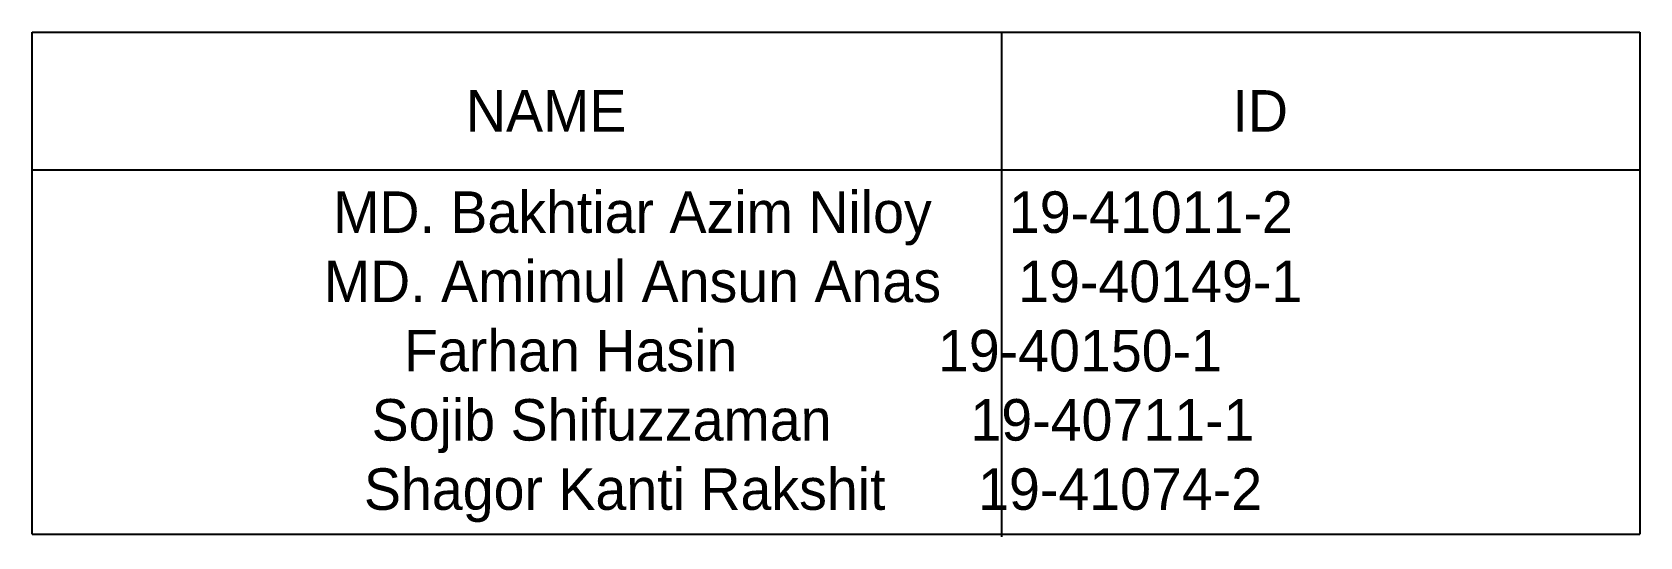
# Model space of a CAD drawing. Header units: inches. Extents: x 239 to 2171, y -819 to 213.
# Drawn here: x 238.8 to 625.9, y 91.4 to 212.9 of the extents above; entities that cross this region are included whole.
import ezdxf

# ---------------------------------------------------------------- set-up
doc = ezdxf.new("R2010")
doc.units = ezdxf.units.IN
doc.header["$MEASUREMENT"] = 0

msp = doc.modelspace()

# ---------------------------------------------------------------- linework, layer by layer
for p, q in [((238.78, 212.87), (625.94, 212.87)), ((238.78, 91.99), (238.78, 212.87)), ((472.25, 212.87), (472.25, 91.36)), ((625.94, 212.87), (625.94, 91.99)), ((238.78, 179.72), (625.94, 179.72)), ((238.78, 91.99), (625.94, 91.99))]:
    msp.add_line(p, q)

# ---------------------------------------------------------------- texts
at = {"char_height": 10}
for s, insert, width, attachment_point in [('NAME', (343.24, 198.91), 52.9932, 1), ('ID', (527.84, 198.91), 52.9932, 1), ('MD. Bakhtiar Azim Niloy     19-41011-2\\PMD. Amimul Ansun Anas     19-40149-1\\PFarhan Hasin             19-40150-1\\PSojib Shifuzzaman         19-40711-1\\PShagor Kanti Rakshit      19-41074-2', (426.83, 134.69), 344.3318, 5)]:
    msp.add_mtext(s, dxfattribs=dict(at, insert=insert, width=width, attachment_point=attachment_point))

doc.saveas('drawing.dxf')
